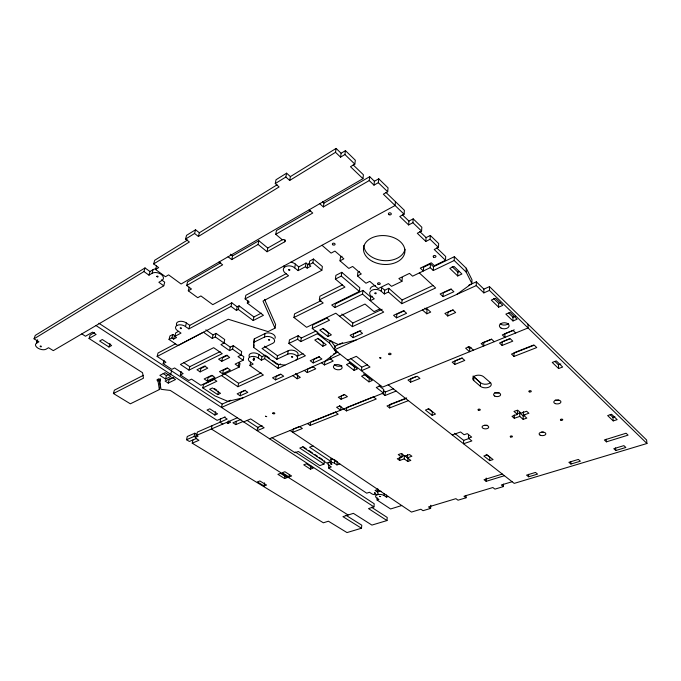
<?xml version="1.0" encoding="UTF-8"?>
<svg xmlns="http://www.w3.org/2000/svg" width="681" height="681" viewBox="0 0 681 681"><rect width="100%" height="100%" fill="white"/><g stroke="black" fill="none" stroke-linecap="round" stroke-linejoin="round"><path stroke-width="1.02" d="M466.119 495.368L466.059 497.785L463.948 496.245L492.857 487.528L494.951 489.12L503.429 486.575L503.429 484.114M502.11 345.437L499.513 343.037L510.188 338.721L512.776 341.155L502.11 345.437L502.118 341.76L509.848 338.636M498.637 307.157L491.299 300.083L495.487 298.252L502.816 305.36L498.637 307.157L498.654 303.403L493.529 298.44M489.758 460.628L483.859 455.989L487.179 454.908L493.07 459.564L489.758 460.628L489.801 457.266L486.115 454.363M504.417 475.713L486.166 481.322L486.208 478.036M489.443 290.404L489.494 286.616L483.902 289.127L483.842 292.898L489.443 290.404L646.95 443.501L514.223 483.382L388.17 384.825M483.833 342.296L483.774 345.965L481.135 343.582L491.631 339.291L494.261 341.7M480.411 386.289L473.729 380.551A5.976 3.473 0.9 0 1 475.304 375.733A5.976 3.473 0.9 0 1 483.621 376.746L490.277 382.552A5.942 3.422 0.7 0 1 488.652 387.276A5.942 3.422 0.7 0 1 480.411 386.289L480.48 382.722L473.108 376.159L480.48 382.722A5.925 3.431 0.7 0 0 490.695 382.399M473.729 380.551L473.814 376.968M483.842 292.898L476.257 285.594L476.342 281.806L468.673 285.305M456.781 294.413L471.873 283.534L471.967 279.746L466.255 268.229L454.363 256.686L433.499 266.731L433.286 270.527L454.21 260.5L454.363 256.686M469.175 438.462L463.633 440.36L463.54 443.757L471.865 440.922L468.434 438.198L468.519 434.784M471.873 283.534L466.136 272.034L466.255 268.229M457.717 275.967L449.783 268.382L453.989 266.39L461.914 274.009L457.717 275.967L457.862 272.17L452.107 266.654M454.823 364.429L452.184 362.156L462.135 358.138L464.774 360.436L454.823 364.429L454.959 360.819L462.178 357.908M447.749 315.993L444.906 313.43L452.831 309.923L455.657 312.511L447.749 315.993L447.911 312.281L453.171 309.949M423.625 267.199L423.378 270.978L420.305 268.135L431.286 262.798L434.35 265.684L445.51 260.304L445.689 256.49L436.683 247.824M443.084 296.635L440.156 293.945L450.967 288.982L453.887 291.715L443.084 296.635L443.263 292.89L451.35 289.187M290.08 430.511L411.469 512.069L420.875 509.235L423.02 510.69L430.639 508.401L430.792 505.251M432.12 415.325L425.446 410.081L428.826 408.813L435.491 414.074L432.12 415.325L432.299 411.869L428.136 408.583M445.51 260.304L434.214 249.476L438.462 247.382L438.666 243.551L430.324 235.464L426.076 237.609L425.829 241.44L430.086 239.295L430.324 235.464M426.349 308.204L430.698 312.077L426.808 313.813L427.038 310.11L424.867 308.187M433.286 270.527L430.239 267.667L430.469 263.879L423.216 267.395M402.071 453.861L401.833 457.172L397.27 458.756L399.662 460.458L404.216 458.892L407.757 461.446L410.822 460.399L407.289 457.836L407.51 454.525M407.757 461.446L407.979 458.143M410.643 382.169L407.97 380.024L417.283 376.261L419.947 378.432L410.643 382.169L410.89 378.645L416.457 376.389M425.829 241.44L417.3 233.268L421.573 231.072L421.837 227.233L413.197 218.856L408.932 221.095L408.626 224.943L412.899 222.704L413.197 218.856M404.216 458.892L404.454 455.58L401.722 456.534M399.662 460.458L399.9 457.164M345.905 515.236L361.773 525.187L361.483 528.226L342.926 516.641L353.388 513.355L371.911 525.085L386.995 520.556L387.234 517.466L371.434 507.192M419.334 272.928L435.644 287.944L401.773 303.692L402.071 299.98L388.749 288.293L384.705 290.242L384.356 293.962L388.408 292.021L388.749 288.293M388.255 496.483L386.382 497.079L386.553 494.968M408.396 400.641L389.617 407.928L389.907 404.48L406.668 397.925M386.382 497.079L384.118 495.564L384.288 493.444M359.423 271.378L357.9 272.153L357.457 275.89L365.969 283.236L369.783 281.347L378.151 288.608L388.434 283.611L391.524 286.343L401.969 281.304L402.275 277.55M408.626 224.943L399.79 216.473L404.08 214.192L404.403 210.335L385.94 192.434M396.538 317.857L393.575 315.329L403.637 310.706L406.6 313.277L396.538 317.857L396.844 314.188L404.139 310.834M401.722 505.532L390.579 508.971L377.087 500.05L377.265 497.939M386.995 520.556L368.515 508.596L373.946 506.885L374.218 503.761L295.188 451.954M396.155 391.064L385.012 395.516L385.31 392.035L383.318 390.485M328.914 464.706L328.523 467.932L366.71 493.18L369.485 492.269L371.783 493.793A3.626 1.754 5.4 0 0 376.865 494.406A3.626 1.754 5.4 0 0 377.376 491.971L377.649 488.796M269.523 438.768L383.446 393.014L383.752 389.532L378.976 385.829M395.457 201.653L395.091 205.517L212.787 304.662L200.904 295.937L197.737 297.699L188.296 290.804L189.199 287.195M384.356 293.962L381.275 291.289L381.632 287.561L384.705 290.242M368.966 381.871L361.577 376.176L364.922 374.763L372.311 380.483L368.966 381.871L369.323 378.364L363.586 373.92M404.08 214.192L383.343 194.179L387.676 191.761L388.068 187.888L378.747 178.797L374.422 181.265L373.988 185.147L378.321 182.678L378.747 178.797M362.522 294.107L362.939 290.404L335.358 303.913L334.873 307.582L331.724 305.011L359.381 291.442L359.806 287.731L341.768 272.332L335.886 275.354L335.384 279.074L344.918 287.11L319.346 299.895L323.186 303.002L293.954 317.499L306.586 327.306L335.81 313.209L352.392 326.659L383.692 312.102L362.522 294.107L334.873 307.582M354.077 370.396L346.467 364.539L349.821 363.075L357.423 368.957L354.077 370.396L354.469 366.872L349.166 362.76M373.554 396.989L376.235 399.015L346.442 410.907L346.833 407.493L373.682 396.708M336.942 464.919L337.325 461.675L334.848 460.015L334.465 463.259L336.942 464.919L339.776 463.906M353.124 337.648L350.145 335.256L359.534 330.949L362.522 333.367L353.124 337.648L353.541 334.048L361.041 330.608M373.988 185.147L369.238 180.567L369.698 176.685L323.952 203.108L323.364 206.93L319.755 203.687M352.392 326.659L352.818 323.024L341.794 314.052M341.045 399.253L338.295 397.244L344.646 394.622L347.387 396.648L341.045 399.253L341.453 395.814L344.169 394.691M324.403 460.841L323.994 464.084L299.785 448.064L302.594 446.983L326.795 463.071L331.017 461.539L331.409 458.287M156.562 265.862L155.549 269.497L165.466 276.724L168.607 274.86L181.095 284.003L362.947 178.669L363.424 174.787L353.201 164.93M230.85 400.207L222.202 404.105L221.521 407.451L324.846 361.253L336.354 352.528L336.584 350.749M528.013 324.224L528.073 327.953L382.569 387.106L334.473 349.813L334.933 346.246L342.645 342.73M362.947 178.669L350.494 166.7L354.827 164.121L355.337 160.231L345.454 150.629L341.121 153.268L340.56 157.149L335.529 152.314L336.108 148.424L341.121 153.268M321.492 362.752L324.42 364.956L333.196 361.058L330.276 358.819L330.617 356.163M335.384 279.074L341.283 276.06L341.768 272.332M357.457 275.89L361.288 273.966L352.639 266.458L348.808 268.425L340.023 260.84L340.517 257.086L342.049 256.277M336.354 352.528L329.587 343.147L329.945 340.466M327.953 336.474L331.375 334.873L323.228 328.463L319.798 330.089L327.953 336.474L328.429 332.881L322.743 328.404M310.434 469.166L313.175 468.17L306.467 463.795L303.726 464.808L310.434 469.166L310.868 465.949M324.42 364.956L324.897 361.432L331.026 358.691M307.446 423.539L310.144 425.395L310.604 422.05M322.845 346.254L326.208 344.705L318.138 338.457L314.775 340.032L322.845 346.254L323.339 342.679L317.704 338.321M340.56 157.149L344.901 154.519L345.454 150.629M313.192 362.939L321.9 359.023L318.929 356.767L310.221 360.717L313.192 362.939L313.703 359.415L319.491 356.793M300.713 341.607L301.257 338.04L298.184 335.699L297.623 339.266L300.713 341.607L317.44 333.699L317.704 331.902M319.346 299.895L319.883 296.226L342.552 284.828M169.033 339.478L171.944 337.929L173.629 339.087L174.506 335.588L172.829 334.439L169.927 335.988L169.033 339.478L177.971 345.556L228.254 319.253L268.05 331.604L275.005 328.165L263.011 301.062L321.849 270.28L322.402 266.552L313.473 259.018L309.693 261.044L309.106 264.773L310.8 266.186L307.122 268.135L305.428 266.731L306.024 263.011L307.71 264.415L307.122 268.135M304.305 370.43L307.242 372.592L307.752 369.093L313.422 366.557M288.982 476.938L291.621 475.985L284.905 471.737L282.266 472.716L288.982 476.938L289.34 474.563M356.086 340.023L338.219 344.518L324.539 338.065L312.264 328.497L312.792 324.897L327.135 317.984M284.607 478.53L287.229 477.577L280.512 473.355L277.891 474.325L284.607 478.53L285.084 475.364M292.77 375.589L297.171 378.772L297.699 375.299L295.511 373.707M309.106 264.773L312.894 262.755L313.473 259.018M221.427 375.529L237.924 386.731L263.394 375.044L249.97 365.586L253.179 364.071L250.097 361.883A5.874 3.414 10.8 0 1 250.038 356.989A5.874 3.414 10.8 0 1 258.261 358.002L261.351 360.215L264.628 358.666L278.044 368.327L305.369 355.78L288.889 343.428L289.468 339.87L298.184 335.699M284.956 365.152L276.741 364.139L253.69 347.472L253.647 342.373L264.424 337.078A6.052 3.635 10.5 0 1 272.911 338.099A6.052 3.635 10.5 0 1 272.834 343.292L262.049 348.493L276.886 359.279L287.663 354.239L288.233 350.715A5.908 3.499 9.2 0 1 295.971 351.336A5.908 3.499 9.2 0 1 297.248 356.078M293.954 317.499L294.541 313.881L320.887 300.747M173.629 339.087L176.532 337.538L174.847 336.388L180.993 333.103L176.558 329.868A6.138 3.601 14.3 0 1 176.992 325.458A6.138 3.601 14.3 0 1 184.193 325.756L188.901 328.889L231.029 306.416L236.435 310.434L238.333 309.438L253.204 320.53L263.445 315.303L247.314 303.088L249.255 302.058L245.109 298.908L288.548 275.737L285.143 272.962A6.674 4.418 10.7 0 1 284.777 267.037A6.674 4.418 10.7 0 1 293.383 266.935L298.133 270.621L298.755 266.909L306.024 263.011M264.058 485.979L266.586 485.059L259.87 480.965L257.333 481.893L264.058 485.979L264.577 482.855M275.524 379.887L283.688 376.218L280.708 374.082L272.545 377.785L275.524 379.887L276.103 376.44L280.632 374.388M294.728 267.82L295.358 264.1A6.657 4.426 10.7 0 0 290.727 262.219M278.044 368.327L278.631 364.837L280.512 363.969M276.886 359.279L277.482 355.771L288.233 350.715M275.005 328.165L275.635 324.582L264.551 299.368M264.628 358.666L265.258 355.159L261.989 356.716L261.351 360.215M267.054 251.757L267.769 248.029L258.848 240.716L258.099 244.453L267.054 251.757L284.701 241.798L285.041 239.925M264.424 337.078L265.071 333.52A6.035 3.643 10.5 0 1 272.315 333.809A6.035 3.643 10.5 0 1 275.03 338.295M258.261 358.002L258.908 354.495A5.857 3.422 10.8 0 0 251.893 353.09A5.857 3.422 10.8 0 0 249.237 356.674M290.404 176.6L286.599 173.178L285.867 177.017L289.689 180.439L290.404 176.6L336.108 148.424M253.272 359.9L253.298 359.159L254.371 359.687L253.272 359.9L253.596 358.155M253.443 359.968L253.766 358.223M253.63 360.011L253.953 358.266M253.817 360.019L254.141 358.274M253.996 360.002L254.319 358.257M249.97 365.586L250.634 362.113M253.69 347.472L254.192 344.833M284.701 241.798A1.737 1.192 11.7 0 0 284.752 240.104A1.737 1.192 11.7 0 0 282.334 239.814L275.754 234.298L276.46 230.544L310.664 210.787M240.955 419.36L232.928 422.782L235.771 424.612L236.401 421.309M253.647 342.373L254.319 338.84L265.071 333.52M240.138 395.814L247.807 392.358L244.837 390.341L237.158 393.814L240.138 395.814L240.785 392.426L245.577 390.256M253.204 320.53L253.902 316.946L261.334 313.132M237.924 386.731L238.597 383.318L261.189 372.89M238.299 366.284L238.988 362.82L240.018 363.543L239.329 367.008L235.132 364.088L243.151 360.232L243.832 356.75L240.402 354.316M243.151 360.232L237.984 356.589L241.023 355.116L241.712 351.617L233.285 345.625L230.263 347.131L229.531 350.63L220.959 344.586L223.989 343.054L224.739 339.538L216.064 333.367L213.042 334.924L212.259 338.448L203.432 332.217L157.141 356.444L165.926 362.241L163.159 363.663L171.816 369.349L174.583 367.953L183.129 373.588L180.354 374.959L188.773 380.492L191.548 379.138L200.886 385.301L239.329 367.008M198.401 236.46L199.346 232.749L195.541 229.761L194.587 233.481L198.401 236.46L279.091 186.943L275.269 183.572L276.026 179.75L286.599 173.178M226.458 422.492L227.888 423.412L228.373 420.935M247.314 303.088L247.867 300.372M220.67 418.909L219.997 422.203L222.866 424.042M245.109 298.908L245.841 295.282L286.429 273.524M229.531 350.63L232.57 349.132L233.285 345.625M238.333 309.438L239.074 305.837L253.902 316.946M222.602 373.775L230.391 370.055L227.233 367.876L219.444 371.622L222.602 373.775L223.317 370.336L227.641 368.259M212.046 425.736L211.357 429.004L348.136 515.006M236.435 310.434L237.184 306.842L239.074 305.837M214.873 415.061L217.588 413.861L209.748 408.804L207.033 410.022L214.873 415.061L215.562 411.741M217.733 394.622L220.533 393.337L212.446 387.966L209.646 389.277L217.733 394.622L218.439 391.243M221.751 361.322L229.684 357.448L226.518 355.227L218.584 359.134L221.751 361.322L222.483 357.848L227.76 355.261M231.029 306.416L231.795 302.815L237.184 306.842M207.33 381.054L214.915 377.444L211.757 375.316L204.181 378.951L207.33 381.054L208.08 377.649L212.812 375.376M186.526 439.73L194.111 436.453L195.541 437.33L196.247 434.086L194.826 433.21L187.258 436.504L186.526 439.73L189.378 441.458L196.766 438.309M195.541 437.33L198.094 436.232L196.664 435.355L197.379 432.103L227.199 419.079L224.313 417.215M243.091 397.806L227.931 401.364L214.941 395.908L202.776 387.898L203.525 384.51L214.77 379.164M228.109 256.763L231.727 259.606L232.544 255.911L258.848 240.716M212.259 338.448L215.29 336.891L216.064 333.367M361.483 528.226L346.995 532.576L328.412 521.212L323.364 522.795L192.212 443.178L192.919 439.96M194.111 436.453L194.826 433.21M200.12 371.886L207.748 368.157L204.581 366.02L196.962 369.766L200.12 371.886L200.895 368.455L205.653 366.123M188.986 370.132L222.236 353.669L213.664 347.676L180.431 364.437L188.986 370.132L189.795 366.701L220.133 351.592M180.354 374.959L181.172 371.545M188.901 328.889L189.761 325.356L231.795 302.815M185.504 326.505L186.373 322.973A6.12 3.609 14.3 0 0 179.06 321.492A6.12 3.609 14.3 0 0 176.737 325.382M168.275 383.097L175.511 379.53L172.327 377.453L165.091 381.045L168.275 383.097L169.109 379.709L173.689 377.444M170.727 374.312L171.569 370.907M174.847 336.388L175.724 332.881L178.354 331.468M165.56 379.028L170.863 376.389L165.168 372.677L159.865 375.35L165.56 379.028L166.411 375.64L169.058 374.312M171.944 337.929L172.829 334.439M143.444 375.299L114.374 390.187L113.421 393.499L130.36 403.807L159.345 389.583L160.197 386.238L159.031 378.627M188.296 290.804L191.455 289.008L186.679 285.501L187.59 281.883L220.721 262.747M163.159 363.663L164.027 360.232M225.164 416.942L217.111 420.364L170.284 390.434L160.98 389.311L159.754 381.258L160.401 378.73M159.345 389.583L158.026 381.045L158.46 379.36M157.141 356.444L158.035 353.005L175.596 343.76M155.549 269.497L158.682 267.599L153.659 263.922L189.378 242.002L185.564 239.065L186.534 235.362L195.541 229.761M36.783 342.151A6.01 3.167 18 0 1 37.668 339.887L36.459 343.292A6.027 3.158 18 0 0 38.017 348.187A6.027 3.158 18 0 0 46.078 349.174L48.538 347.71L53.305 350.63L163.746 285.799L164.717 282.189L161.474 279.84M153.659 263.922L154.689 260.278L187.658 239.95M36.459 343.292L38.911 341.811L34.05 338.823L143.963 271.549L148.969 275.158L152.059 273.285L153.08 269.659A6.597 4.095 16.8 0 1 155.813 268.893M148.969 275.158L149.999 271.54L153.08 269.659M143.963 271.549L145.01 267.931L149.999 271.54M108.943 347.012L111.616 345.522L102.303 339.521L99.63 341.036L108.943 347.012L109.964 343.573M113.421 393.499L143.478 378.193L142.533 372.703L89.049 338.517L90.139 335.078L94.54 332.524M34.05 338.823L35.267 335.41L145.01 267.931M185.564 239.065L194.587 233.481M275.269 183.572L285.867 177.017M199.346 232.749L277.116 184.798M289.689 180.439L335.529 152.314M89.049 338.517L96.106 334.439L92.539 332.141L85.491 336.244L81.814 333.894M186.679 285.501L222.644 264.824L219.027 262.023M231.727 259.606L258.099 244.453M275.754 234.298L312.741 213.034L309.131 209.842M323.364 206.93L369.238 180.567M267.769 248.029L282.743 239.542M307.71 264.415L309.549 263.436M298.133 270.621L305.428 266.731M340.023 260.84L343.854 258.831L334.916 251.076L331.085 253.119L321.994 245.279M430.239 267.667L412.584 276.18L409.502 273.379L398.879 278.538L401.969 281.304M372.252 296.244L370.668 297.01L370.285 300.704L374.244 298.806L371.162 296.167A6.546 4.282 5.5 0 1 372.073 290.157A6.546 4.282 5.5 0 1 381.275 291.289M312.264 328.497L329.51 320.232L326.403 317.746M339.513 316.239L365.016 304.041L374.039 311.634L379.904 308.885M288.889 343.428L297.623 339.266M301.257 338.04L316.103 330.983M202.776 387.898L216.856 381.241L213.774 379.172M457.862 272.17L459.539 271.387M352.818 323.024L382.143 309.302M402.071 299.98L433.031 285.501M297.435 356.154L303.079 353.55M334.473 349.813L476.257 285.594M333.469 354.052L338.014 352.009M330.276 358.819L340.304 354.341M307.242 372.592L315.771 368.804L312.834 366.616M297.171 378.772L300.287 377.385L295.894 374.192M347.736 360.096L356.325 356.325L369.996 367.059L361.424 370.711L361.798 367.178L367.502 364.735M498.654 303.403L500.322 302.679M196.664 435.355L237.363 417.785M227.888 423.412L230.595 422.246L229.165 421.326M192.212 443.178L198.954 440.301L196.119 438.564M235.771 424.612L243.066 421.505M243.662 421.897L250.685 418.909L264.134 427.77L257.112 430.664L257.69 427.37L262.074 425.548M508.69 313.107L512.938 317.218L515.423 316.18M512.963 320.964L517.117 319.236L510.026 312.349L505.855 314.111L512.963 320.964L512.938 317.218M469.056 348.349L471.014 347.54M482.812 342.713L491.656 339.095M504.425 333.869L514.257 329.851M380.705 385.667L376.261 387.48L383.446 393.014M299.019 426.706L293.281 429.013L292.779 432.324L302.364 428.502L299.666 426.664M311.575 421.658L335.699 411.962M385.31 392.035L393.652 388.681M310.144 425.395L338.185 414.201L335.495 412.269M533.7 345.029L513.976 352.775L514.002 356.435L536.747 347.557L534.253 345.165L511.482 354.103L514.002 356.435M405.799 398.606L387.004 405.944L389.617 407.928M312.988 445.91L309.583 447.204L331.017 461.539M554.938 361.475L558.463 364.871L560.889 363.969M558.607 368.532L562.659 367.033L556.309 360.904L552.248 362.428L558.607 368.532L558.463 364.871M323.994 464.084L319.815 465.6L298.363 451.486L295.035 452.746L272.102 437.73M328.523 467.932L331.315 466.936L328.838 465.285A3.771 1.898 6.8 0 1 329.161 462.612A3.771 1.898 6.8 0 1 334.465 463.259M452.227 434.912L460.586 431.984L464.076 434.75L467.311 433.627L471.661 437.091L468.434 438.198M516.998 413.852L519.705 412.907L523.119 415.87L523.17 419.368L526.822 418.117L523.4 415.146L523.357 411.639M517.407 410.915L517.441 414.431L512.01 416.321L514.317 418.296L519.748 416.414L523.17 419.368M523.4 415.146L528.907 413.248L526.609 411.239L521.101 413.154L517.637 410.149L513.968 411.435L517.441 414.431M523.119 415.87L524.94 415.24M407.289 457.836L411.903 456.244L409.519 454.516L404.906 456.108L401.322 453.52L398.249 454.593L401.833 457.172M377.904 489.52L375.086 490.439L377.376 491.971M610.176 414.686L612.951 417.359L614.909 416.721M613.223 420.909L617.156 419.649L611.606 414.295L607.665 415.58L613.223 420.909L612.951 417.359M377.087 500.05L378.934 499.454L376.67 497.956A4.81 2.307 5.2 0 1 377.368 494.747A4.81 2.307 5.2 0 1 384.118 495.564M502.297 474.061L484.029 479.705L486.166 481.322M606.388 441.85L628.069 435.15L626.069 433.235L604.362 439.977L606.388 441.85L606.201 439.236M512.103 481.731L501.344 484.974L503.429 486.575M528.618 476.802L537.547 474.104L535.479 472.427L526.541 475.134L528.618 476.802L528.575 474.299M570.908 464.05L580.382 461.19L578.356 459.428L568.873 462.305L570.908 464.05L570.789 461.497M615.777 450.516L625.848 447.477L623.881 445.629L613.794 448.685L615.777 450.516L615.581 447.911M466.059 497.785L458.024 500.195L455.904 498.671L428.502 506.936L430.639 508.401M163.168 373.529L166.411 375.64M96.004 325.552L373.946 506.885M98.873 323.245L222.057 404.003M247.237 420.517L258.78 428.085M302.849 446.506L306.297 448.805M308.885 450.524L312.332 452.814M314.92 454.533L317.499 456.261M319.227 457.402L322.675 459.701M214.413 388.57L216.83 390.17M183.819 362.709L189.795 366.701M223.879 373.273L238.597 383.318M186.373 322.973L189.761 325.356M205.841 329.825L213.042 334.924M223.428 342.288L230.263 347.131M215.29 336.891L223.989 343.054M232.57 349.132L241.023 355.116M163.746 285.799L158.86 282.274L161.95 280.444A6.614 4.086 16.7 0 0 161.15 274.383A6.614 4.086 16.7 0 0 152.059 273.285M258.908 354.495L261.989 356.716M405.161 456.1L407.272 457.632M266.092 355.763L269.438 358.18M272.775 360.607L278.631 364.837M339.436 405.612L341.053 406.795L340.645 410.2L336.593 407.272L339.7 406.012L346.442 410.907M264.339 346.161L277.482 355.771M382.339 393.465L385.012 395.516M350.817 358.623L361.722 367.119M317.44 333.699L329.587 343.147M454.636 433.286L463.829 440.513M230.382 254.209L232.544 255.911M295.358 264.1L298.755 266.909M312.894 262.755L321.849 270.28M341.283 276.06L359.381 291.442M362.939 290.404L370.813 297.129M388.408 292.021L401.773 303.692M422.458 309.966L426.808 313.813M468.128 346.663L469.711 348.076L469.618 351.719L465.634 348.195L469.473 346.62L473.448 350.162M322.513 201.806L323.952 203.108M430.469 263.879L433.499 266.731M515.713 332.983L513.108 330.498L502.289 334.924L504.902 337.376L504.902 333.673M402.335 214.745L408.932 221.095M419.709 231.472L426.076 237.609M476.342 281.806L483.902 289.127M454.21 260.5L466.136 272.034M412.899 222.704L421.573 231.072M430.086 239.295L438.462 247.382M369.698 176.685L374.422 181.265M344.901 154.519L354.827 164.121M378.321 182.678L387.676 191.761M489.494 286.616L646.601 439.994L646.95 443.501M330.677 340.423L335.58 347.259M519.705 412.907L519.748 416.414M254.319 338.84L254.353 342.926M514.291 414.797L514.317 418.296M158.026 381.045A1.771 0.953 13.8 0 1 157.337 379.487A1.771 0.953 13.8 0 1 159.984 379.802A1.771 0.953 13.8 0 1 159.754 381.258M330.362 459.164A3.763 1.907 6.8 0 1 334.116 459.615M378.151 489.222A3.618 1.754 5.4 0 1 378.227 490.575M405.016 249.289A20.719 14.42 5.1 0 1 383.241 260.593A20.719 14.42 5.1 0 1 363.892 245.56M284.156 267.071A6.657 4.426 10.7 0 1 283.968 265.896M377.632 491.571A4.801 2.315 5.2 0 1 381.156 491.307M287.663 354.239A5.916 3.49 9.2 0 1 295.971 355.244A5.916 3.49 9.2 0 1 295.733 360.206M341.819 365.408A4.392 2.596 7.1 0 1 334.277 364.497M508.571 323.398A4.852 3.039 -1.1 0 1 500.195 323.764M370.098 289.238A6.529 4.29 5.5 0 1 375.529 285.688M543.31 432.094A3.371 1.788 -0.8 0 1 541.574 432.129M499.045 392.733A3.516 2 0.3 0 1 494.789 392.537M558.795 400.122A3.558 1.975 -1.9 0 1 555.253 400.07M484.566 425.31A3.345 1.805 1.2 0 0 483.008 428.289A3.345 1.805 1.2 0 0 488.617 427.6A3.345 1.805 1.2 0 0 484.566 425.31A3.337 1.805 1.2 0 0 487.085 425.208M374.873 293.17C376.304 295.299 376.976 291.553 374.873 293.17M156.749 276.341C157.983 278.597 158.988 275.098 156.749 276.341M180.235 328.038C181.376 330.038 182.346 326.957 180.235 328.038M268.459 339.725C269.446 341.7 270.638 338.644 268.459 339.725M288.557 269.71C289.578 272.06 291.025 268.391 288.557 269.71M265.445 416.304L266.739 416.644L265.513 416.219M291.536 356.784C292.472 358.683 293.698 355.746 291.536 356.784M330.643 463.846L331.86 464.076L330.643 463.846M40.196 346.195C40.988 348.085 42.426 345.565 40.196 346.195M379.785 357.772C380.577 359.696 382.075 356.708 379.785 357.772M374.388 492.993L375.554 493.214L374.465 492.933M379.453 496.372L380.611 496.585L379.453 496.372M332.694 244.7A1.388 0.962 8.5 0 0 335.035 244.556A1.388 0.962 8.5 0 0 333.46 243.177A1.388 0.962 8.5 0 0 332.694 244.7M388.996 214.677A1.447 1.047 4.8 0 0 391.294 214.038A1.447 1.047 4.8 0 0 389.285 212.872A1.447 1.047 4.8 0 0 388.996 214.677M433.601 257.095A1.388 0.953 1.8 0 0 435.908 256.669A1.388 0.953 1.8 0 0 434.172 255.494A1.388 0.953 1.8 0 0 433.601 257.095M377.964 284.19A1.328 0.877 5.4 0 0 380.194 283.951A1.328 0.877 5.4 0 0 378.619 282.76A1.328 0.877 5.4 0 0 377.964 284.19M372.396 261.351A20.779 14.403 5.1 0 0 404.863 252.166A20.779 14.403 5.1 0 0 375.325 236.571A20.779 14.403 5.1 0 0 372.396 261.351M273.004 413.605A1.081 0.587 9.3 0 0 274.775 413.503A1.081 0.587 9.3 0 0 273.404 412.652A1.081 0.587 9.3 0 0 273.004 413.605M334.448 368.617A4.401 2.588 7.1 0 0 341.905 368.37A4.401 2.588 7.1 0 0 336.933 364.556A4.401 2.588 7.1 0 0 334.448 368.617M389.081 354.469A1.209 0.732 4.8 0 0 391.047 354.129A1.209 0.732 4.8 0 0 389.438 353.235A1.209 0.732 4.8 0 0 389.081 354.469M500.978 328.055A4.869 3.03 -1 0 0 509.013 326.369A4.869 3.03 -1 0 0 502.774 322.905A4.869 3.03 -1 0 0 500.978 328.055M510.58 436.947A1.107 0.587 0.4 0 0 512.41 436.649A1.107 0.587 0.4 0 0 510.988 435.959A1.107 0.587 0.4 0 0 510.58 436.947M561.016 420.288A1.158 0.621 -1.6 0 0 562.753 419.709A1.158 0.621 -1.6 0 0 561.008 419.207A1.158 0.621 -1.6 0 0 561.016 420.288M529.265 391.83A1.192 0.672 -1 0 0 531.248 391.473A1.192 0.672 -1 0 0 529.741 390.69A1.192 0.672 -1 0 0 529.265 391.83M478.428 410.226A1.141 0.63 1.3 0 0 480.267 409.843A1.141 0.63 1.3 0 0 478.709 409.145A1.141 0.63 1.3 0 0 478.428 410.226M494.747 396.078A3.524 1.992 0.4 0 0 500.552 395.031A3.524 1.992 0.4 0 0 496.006 392.707A3.524 1.992 0.4 0 0 494.747 396.078M555.373 403.637A3.567 1.966 -1.8 0 0 560.923 402.011A3.567 1.966 -1.8 0 0 555.807 400.224A3.567 1.966 -1.8 0 0 555.373 403.637M540.127 435.159A3.379 1.788 -0.7 0 0 545.745 434.257A3.379 1.788 -0.7 0 0 541.54 432.146A3.379 1.788 -0.7 0 0 540.127 435.159"/></g></svg>
